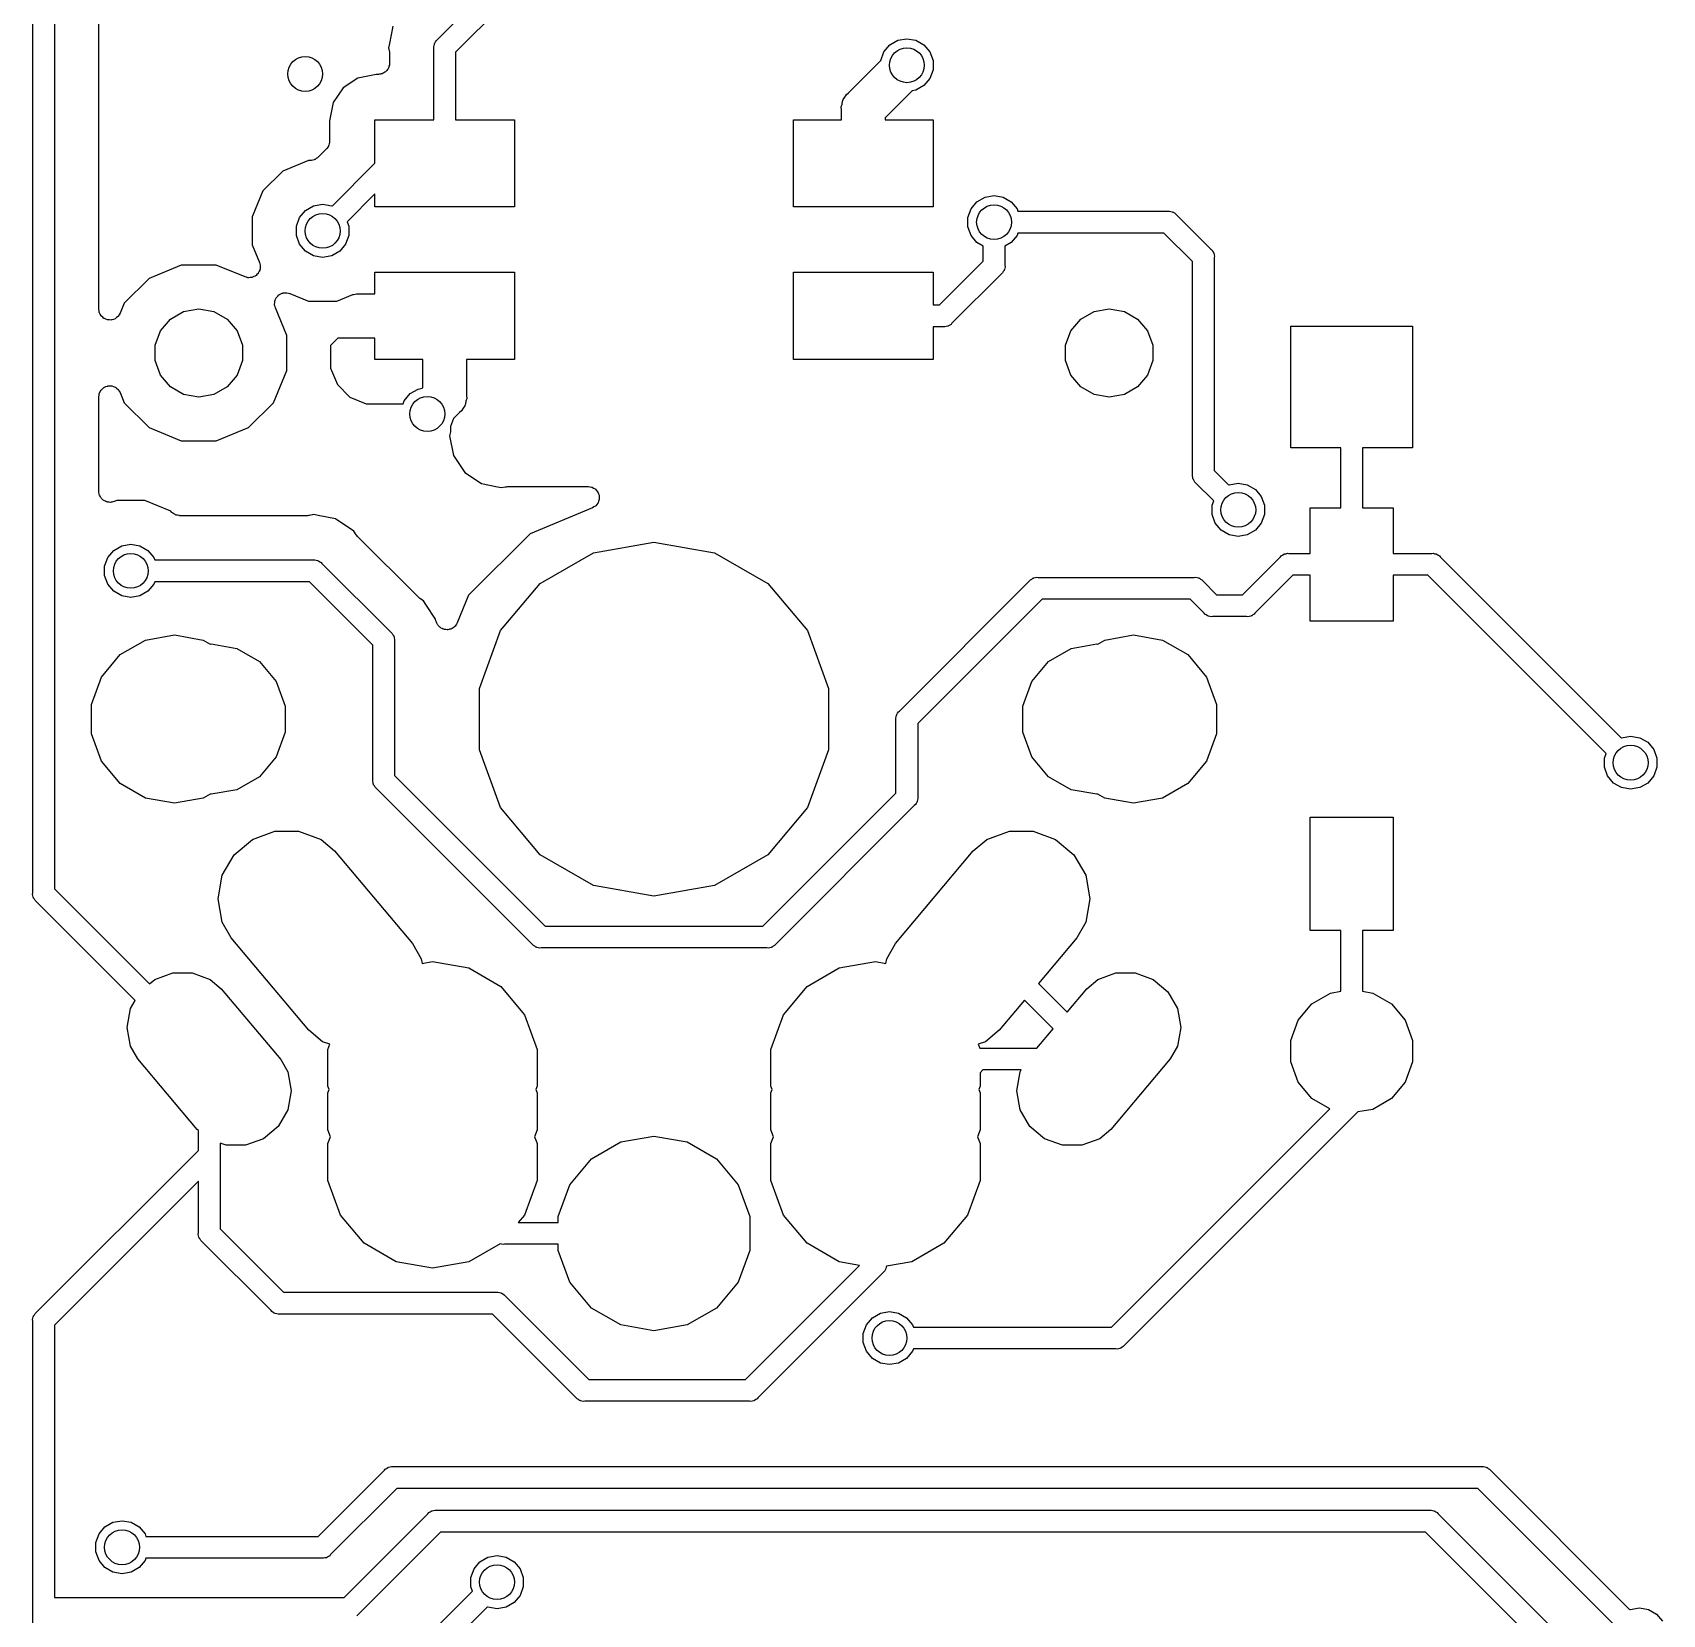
# Model space of a CAD drawing. Extents: x 61 to 194, y -153 to -61.
# Drawn here: x 119.87 to 138.56, y -99.27 to -81.13 of the extents above; entities that cross this region are included whole.
import ezdxf

# ---------------------------------------------------------------- set-up
doc = ezdxf.new("R2010")
doc.units = 0
doc.header["$MEASUREMENT"] = 0
doc.layers.add('BLACK', color=7, linetype='CONTINUOUS')

msp = doc.modelspace()

# ---------------------------------------------------------------- linework, layer by layer
at = {"layer": 'BLACK', "linetype": 'CONTINUOUS'}
for p, q in [((119.875, -90.9945), (119.875, -77.0054)), ((120.125, -77.0518), (120.125, -90.9482)), ((120.633, -84.2966), (120.633, -77.3148)), ((124.515, -81.2077), (125.108, -80.6155)), ((125.252, -80.825), (124.725, -81.3518)), ((124.004, -81.053), (123.965, -81.2499)), ((123.965, -81.2499), (123.955, -81.3)), ((123.955, -81.3), (123.965, -81.3501)), ((123.965, -81.2499), (123.965, -81.2499)), ((124.474, -81.2889), (124.478, -81.2729)), ((124.475, -81.3054), (124.474, -81.2889)), ((124.478, -81.2729), (124.481, -81.2566)), ((124.481, -81.2566), (124.484, -81.2518)), ((124.484, -81.2518), (124.485, -81.2464)), ((124.485, -81.2464), (124.494, -81.2328)), ((124.494, -81.2328), (124.503, -81.2184)), ((124.503, -81.2184), (124.515, -81.2077)), ((129.636, -81.3477), (129.704, -81.2666)), ((129.704, -81.2666), (129.796, -81.2137)), ((129.796, -81.2137), (129.9, -81.1954)), ((129.9, -81.1954), (130.004, -81.2137)), ((130.004, -81.2137), (130.096, -81.2666)), ((130.096, -81.2666), (130.164, -81.3477)), ((123.965, -81.3501), (123.965, -81.3626)), ((123.965, -81.3626), (123.967, -81.3748)), ((123.967, -81.4776), (123.965, -81.4885)), ((123.967, -81.3748), (123.967, -81.4776)), ((124.475, -82.125), (124.475, -81.3054)), ((124.725, -81.3518), (124.725, -82.125)), ((129.231, -81.8155), (129.6, -81.4461)), ((129.6, -81.4461), (129.636, -81.3477)), ((130.164, -81.3477), (130.2, -81.4471)), ((130.2, -81.4471), (130.2, -81.5529)), ((123.602, -81.6465), (123.434, -81.7588)), ((123.813, -81.6046), (123.602, -81.6465)), ((123.84, -81.6046), (123.813, -81.6046)), ((123.851, -81.6026), (123.84, -81.6046)), ((123.862, -81.6026), (123.851, -81.6026)), ((123.872, -81.5988), (123.862, -81.6026)), ((123.883, -81.5969), (123.872, -81.5988)), ((123.893, -81.5913), (123.883, -81.5969)), ((123.903, -81.5875), (123.893, -81.5913)), ((123.912, -81.5804), (123.903, -81.5875)), ((123.922, -81.5748), (123.912, -81.5804)), ((123.929, -81.5663), (123.922, -81.5748)), ((123.937, -81.5592), (123.929, -81.5663)), ((123.943, -81.5496), (123.937, -81.5592)), ((123.95, -81.5411), (123.943, -81.5496)), ((123.954, -81.5306), (123.95, -81.5411)), ((123.959, -81.521), (123.954, -81.5306)), ((123.961, -81.5101), (123.959, -81.521)), ((123.965, -81.4996), (123.961, -81.5101)), ((123.965, -81.4885), (123.965, -81.4996)), ((130.164, -81.6523), (130.096, -81.7334)), ((130.2, -81.5529), (130.164, -81.6523)), ((123.434, -81.7588), (123.321, -81.9268)), ((129.189, -81.8655), (129.206, -81.8368)), ((129.206, -81.8368), (129.231, -81.8155)), ((129.959, -81.7942), (129.65, -82.1036)), ((130.004, -81.7863), (129.959, -81.7942)), ((130.096, -81.7334), (130.004, -81.7863)), ((123.321, -81.9268), (123.28, -82.1375)), ((129.147, -81.9779), (129.156, -81.9458)), ((129.15, -82.0109), (129.147, -81.9779)), ((129.15, -82.125), (129.15, -82.0109)), ((129.156, -81.9458), (129.161, -81.9132)), ((129.161, -81.9132), (129.167, -81.9035)), ((129.167, -81.9035), (129.17, -81.8927)), ((129.17, -81.8927), (129.189, -81.8655)), ((123.28, -82.1375), (123.28, -82.3726)), ((123.8, -82.6232), (123.8, -82.125)), ((123.8, -82.125), (124.475, -82.125)), ((124.725, -82.125), (125.4, -82.125)), ((125.4, -82.125), (125.4, -83.125)), ((128.6, -83.125), (128.6, -82.125)), ((128.6, -82.125), (129.15, -82.125)), ((129.65, -82.1036), (129.65, -82.125)), ((129.65, -82.125), (130.2, -82.125)), ((130.2, -82.125), (130.2, -83.125)), ((123.269, -82.4209), (123.268, -82.4263)), ((123.272, -82.4161), (123.269, -82.4209)), ((123.275, -82.3997), (123.272, -82.4161)), ((123.279, -82.3837), (123.275, -82.3997)), ((123.28, -82.3726), (123.279, -82.3781)), ((123.279, -82.3781), (123.279, -82.3837)), ((123.039, -82.592), (122.742, -82.715)), ((123.06, -82.592), (123.039, -82.592)), ((123.066, -82.591), (123.06, -82.592)), ((123.071, -82.5915), (123.066, -82.591)), ((123.087, -82.5872), (123.071, -82.5915)), ((123.104, -82.5843), (123.087, -82.5872)), ((123.108, -82.5815), (123.104, -82.5843)), ((123.114, -82.5801), (123.108, -82.5815)), ((123.127, -82.5706), (123.114, -82.5801)), ((123.142, -82.5623), (123.127, -82.5706)), ((123.145, -82.558), (123.142, -82.5623)), ((123.15, -82.5548), (123.145, -82.558)), ((123.242, -82.4624), (123.15, -82.5548)), ((123.246, -82.4579), (123.242, -82.4624)), ((123.25, -82.4543), (123.246, -82.4579)), ((123.258, -82.4399), (123.25, -82.4543)), ((123.268, -82.4263), (123.258, -82.4399)), ((122.742, -82.715), (122.515, -82.9423)), ((123.308, -83.1157), (123.8, -82.6232)), ((122.515, -82.9423), (122.392, -83.2393)), ((123.8, -82.9768), (123.481, -83.2955)), ((123.8, -83.125), (123.8, -82.9768)), ((122.936, -83.2477), (123.004, -83.1666)), ((123.004, -83.1666), (123.096, -83.1137)), ((123.096, -83.1137), (123.2, -83.0954)), ((123.2, -83.0954), (123.304, -83.1137)), ((123.304, -83.1137), (123.308, -83.1157)), ((125.4, -83.125), (123.8, -83.125)), ((130.2, -83.125), (128.6, -83.125)), ((130.6, -83.2471), (130.636, -83.1477)), ((130.636, -83.1477), (130.704, -83.0666)), ((130.704, -83.0666), (130.796, -83.0137)), ((130.796, -83.0137), (130.9, -82.9954)), ((130.9, -82.9954), (131.004, -83.0137)), ((131.004, -83.0137), (131.096, -83.0666)), ((131.096, -83.0666), (131.164, -83.1477)), ((131.164, -83.1477), (131.174, -83.175)), ((122.392, -83.2393), (122.392, -83.5607)), ((122.9, -83.3471), (122.936, -83.2477)), ((122.9, -83.4529), (122.9, -83.3471)), ((123.481, -83.2955), (123.5, -83.3471)), ((123.5, -83.3471), (123.5, -83.4529)), ((130.6, -83.3529), (130.6, -83.2471)), ((130.636, -83.4523), (130.6, -83.3529)), ((131.174, -83.175), (132.895, -83.175)), ((132.895, -83.175), (132.911, -83.1736)), ((132.911, -83.1736), (132.927, -83.1778)), ((132.927, -83.1778), (132.943, -83.1807)), ((132.943, -83.1807), (132.948, -83.1835)), ((132.948, -83.1835), (132.954, -83.185)), ((132.954, -83.185), (132.967, -83.1945)), ((132.967, -83.1945), (132.982, -83.2028)), ((132.982, -83.2028), (132.992, -83.2155)), ((132.992, -83.2155), (133.385, -83.6078)), ((122.936, -83.5523), (122.9, -83.4529)), ((123.5, -83.4529), (123.464, -83.5523)), ((130.704, -83.5334), (130.636, -83.4523)), ((130.775, -83.5742), (130.704, -83.5334)), ((131.096, -83.5334), (131.025, -83.5742)), ((131.164, -83.4523), (131.096, -83.5334)), ((131.174, -83.425), (131.164, -83.4523)), ((132.848, -83.425), (131.174, -83.425)), ((133.175, -83.7518), (132.848, -83.425)), ((122.392, -83.5607), (122.476, -83.7624)), ((123.004, -83.6334), (122.936, -83.5523)), ((123.096, -83.6863), (123.004, -83.6334)), ((123.2, -83.7046), (123.096, -83.6863)), ((123.304, -83.6863), (123.2, -83.7046)), ((123.396, -83.6334), (123.304, -83.6863)), ((123.464, -83.5523), (123.396, -83.6334)), ((130.775, -83.7482), (130.775, -83.5742)), ((131.025, -83.5742), (131.025, -83.7946)), ((133.385, -83.6078), (133.397, -83.6184)), ((133.397, -83.6184), (133.406, -83.6328)), ((133.406, -83.6328), (133.415, -83.6464)), ((133.415, -83.6464), (133.416, -83.6518)), ((133.416, -83.6518), (133.419, -83.6566)), ((133.419, -83.6566), (133.422, -83.6729)), ((133.422, -83.6729), (133.426, -83.6889)), ((133.426, -83.6889), (133.425, -83.7054)), ((133.425, -83.7054), (133.425, -86.1482)), ((121.579, -83.792), (121.209, -83.9455)), ((121.981, -83.792), (121.579, -83.792)), ((122.31, -83.9283), (121.981, -83.792)), ((122.426, -83.9181), (122.411, -83.9244)), ((122.431, -83.9143), (122.426, -83.9181)), ((122.436, -83.9117), (122.431, -83.9143)), ((122.447, -83.8995), (122.436, -83.9117)), ((122.459, -83.8883), (122.447, -83.8995)), ((122.462, -83.8833), (122.459, -83.8883)), ((122.465, -83.8792), (122.462, -83.8833)), ((122.472, -83.8639), (122.465, -83.8792)), ((122.479, -83.8492), (122.472, -83.8639)), ((122.476, -83.7624), (122.479, -83.7786)), ((122.479, -83.7786), (122.484, -83.7944)), ((122.48, -83.8436), (122.479, -83.8492)), ((122.482, -83.8385), (122.48, -83.8436)), ((122.483, -83.8219), (122.482, -83.8385)), ((122.485, -83.8054), (122.483, -83.8219)), ((122.484, -83.7944), (122.484, -83.8)), ((122.484, -83.8), (122.485, -83.8054)), ((123.8, -84.121), (123.8, -83.875)), ((123.8, -83.875), (125.4, -83.875)), ((125.4, -83.875), (125.4, -84.875)), ((128.6, -84.875), (128.6, -83.875)), ((128.6, -83.875), (130.2, -83.875)), ((130.2, -83.875), (130.2, -84.25)), ((130.273, -84.25), (130.775, -83.7482)), ((130.985, -83.8922), (130.417, -84.4595)), ((130.997, -83.8816), (130.985, -83.8922)), ((131.006, -83.8672), (130.997, -83.8816)), ((131.015, -83.8536), (131.006, -83.8672)), ((131.016, -83.8482), (131.015, -83.8536)), ((131.019, -83.8434), (131.016, -83.8482)), ((131.022, -83.8271), (131.019, -83.8434)), ((131.026, -83.8111), (131.022, -83.8271)), ((131.025, -83.7946), (131.026, -83.8111)), ((133.175, -86.1946), (133.175, -83.7518)), ((121.209, -83.9455), (120.925, -84.229)), ((122.326, -83.9319), (122.31, -83.9283)), ((122.342, -83.9369), (122.326, -83.9319)), ((122.347, -83.9367), (122.342, -83.9369)), ((122.353, -83.9379), (122.347, -83.9367)), ((122.369, -83.9357), (122.353, -83.9379)), ((122.386, -83.935), (122.369, -83.9357)), ((122.391, -83.9328), (122.386, -83.935)), ((122.396, -83.9321), (122.391, -83.9328)), ((122.411, -83.9244), (122.396, -83.9321)), ((120.925, -84.229), (120.877, -84.3452)), ((122.648, -84.2415), (122.65, -84.225)), ((122.649, -84.2469), (122.648, -84.2415)), ((122.649, -84.2525), (122.649, -84.2469)), ((122.654, -84.2683), (122.649, -84.2525)), ((122.65, -84.225), (122.651, -84.2085)), ((122.651, -84.2085), (122.653, -84.2033)), ((122.653, -84.2033), (122.654, -84.1978)), ((122.654, -84.1978), (122.661, -84.183)), ((122.658, -84.2845), (122.654, -84.2683)), ((122.788, -84.5995), (122.658, -84.2845)), ((122.661, -84.183), (122.668, -84.1677)), ((122.668, -84.1677), (122.672, -84.1636)), ((122.672, -84.1636), (122.674, -84.1586)), ((122.674, -84.1586), (122.686, -84.1474)), ((122.686, -84.1474), (122.698, -84.1352)), ((122.698, -84.1352), (122.703, -84.1326)), ((122.703, -84.1326), (122.707, -84.1288)), ((122.707, -84.1288), (122.722, -84.1225)), ((122.722, -84.1225), (122.737, -84.1148)), ((122.737, -84.1148), (122.742, -84.1141)), ((122.742, -84.1141), (122.747, -84.112)), ((122.747, -84.112), (122.764, -84.1112)), ((122.764, -84.1112), (122.78, -84.1091)), ((122.78, -84.1091), (122.786, -84.1103)), ((122.786, -84.1103), (122.791, -84.11)), ((122.791, -84.11), (122.807, -84.115)), ((122.807, -84.115), (122.823, -84.1186)), ((122.823, -84.1186), (123.039, -84.208)), ((123.039, -84.208), (123.361, -84.208)), ((123.361, -84.208), (123.547, -84.1307)), ((123.547, -84.1307), (123.55, -84.1301)), ((123.55, -84.1301), (123.553, -84.1287)), ((123.553, -84.1287), (123.572, -84.1253)), ((123.572, -84.1253), (123.59, -84.1211)), ((123.59, -84.1211), (123.593, -84.1215)), ((123.593, -84.1215), (123.596, -84.121)), ((123.596, -84.121), (123.8, -84.121)), ((130.2, -84.25), (130.273, -84.25)), ((120.636, -84.3156), (120.633, -84.2966)), ((120.639, -84.3348), (120.636, -84.3156)), ((120.64, -84.3373), (120.639, -84.3348)), ((120.641, -84.34), (120.64, -84.3373)), ((120.65, -84.3568), (120.641, -84.34)), ((120.659, -84.3739), (120.65, -84.3568)), ((120.661, -84.3758), (120.659, -84.3739)), ((120.663, -84.3782), (120.661, -84.3758)), ((120.678, -84.3907), (120.663, -84.3782)), ((120.692, -84.4037), (120.678, -84.3907)), ((120.694, -84.4048), (120.692, -84.4037)), ((120.697, -84.4066), (120.694, -84.4048)), ((120.715, -84.4132), (120.697, -84.4066)), ((120.733, -84.4206), (120.715, -84.4132)), ((120.735, -84.4207), (120.733, -84.4206)), ((120.738, -84.4217), (120.735, -84.4207)), ((120.757, -84.4217), (120.738, -84.4217)), ((120.777, -84.4225), (120.757, -84.4217)), ((120.779, -84.4217), (120.777, -84.4225)), ((120.782, -84.4217), (120.779, -84.4217)), ((120.8, -84.4151), (120.782, -84.4217)), ((120.819, -84.4092), (120.8, -84.4151)), ((120.821, -84.4075), (120.819, -84.4092)), ((120.823, -84.4066), (120.821, -84.4075)), ((120.838, -84.3942), (120.823, -84.4066)), ((120.854, -84.3824), (120.838, -84.3942)), ((120.855, -84.38), (120.854, -84.3824)), ((120.857, -84.3782), (120.855, -84.38)), ((120.867, -84.3615), (120.857, -84.3782)), ((120.877, -84.3452), (120.867, -84.3615)), ((121.34, -84.5461), (121.454, -84.4111)), ((121.454, -84.4111), (121.606, -84.3229)), ((121.606, -84.3229), (121.78, -84.2923)), ((121.78, -84.2923), (121.954, -84.3229)), ((121.954, -84.3229), (122.106, -84.4111)), ((122.106, -84.4111), (122.22, -84.5461)), ((130.407, -84.4722), (130.392, -84.4805)), ((130.417, -84.4595), (130.407, -84.4722)), ((131.78, -84.5461), (131.894, -84.4111)), ((131.894, -84.4111), (132.046, -84.3229)), ((132.046, -84.3229), (132.22, -84.2923)), ((132.22, -84.2923), (132.394, -84.3229)), ((132.394, -84.3229), (132.546, -84.4111)), ((132.546, -84.4111), (132.66, -84.5461)), ((121.28, -84.7118), (121.34, -84.5461)), ((122.22, -84.5461), (122.28, -84.7118)), ((122.788, -85.0005), (122.788, -84.5995)), ((123.376, -84.629), (123.292, -84.7134)), ((123.8, -84.629), (123.376, -84.629)), ((123.8, -84.875), (123.8, -84.629)), ((130.32, -84.5), (130.2, -84.5)), ((130.2, -84.5), (130.2, -84.875)), ((130.336, -84.5014), (130.32, -84.5)), ((130.352, -84.4972), (130.336, -84.5014)), ((130.368, -84.4943), (130.352, -84.4972)), ((130.373, -84.4915), (130.368, -84.4943)), ((130.379, -84.49), (130.373, -84.4915)), ((130.392, -84.4805), (130.379, -84.49)), ((131.72, -84.7118), (131.78, -84.5461)), ((132.66, -84.5461), (132.72, -84.7118)), ((134.302, -85.8885), (134.302, -84.4915)), ((134.302, -84.4915), (135.698, -84.4915)), ((135.698, -84.4915), (135.698, -85.8885)), ((121.28, -84.8882), (121.28, -84.7118)), ((122.28, -84.7118), (122.28, -84.8882)), ((123.292, -84.7134), (123.292, -84.976)), ((131.72, -84.8882), (131.72, -84.7118)), ((132.72, -84.7118), (132.72, -84.8882)), ((121.34, -85.0539), (121.28, -84.8882)), ((122.28, -84.8882), (122.22, -85.0539)), ((122.635, -85.371), (122.788, -85.0005)), ((123.292, -84.976), (123.369, -85.1628)), ((124.35, -84.875), (123.8, -84.875)), ((124.35, -85.1964), (124.35, -84.875)), ((125.4, -84.875), (124.85, -84.875)), ((124.85, -84.875), (124.85, -85.2891)), ((130.2, -84.875), (128.6, -84.875)), ((131.78, -85.0539), (131.72, -84.8882)), ((132.72, -84.8882), (132.66, -85.0539)), ((120.65, -85.2432), (120.659, -85.2261)), ((120.659, -85.2261), (120.661, -85.2242)), ((120.661, -85.2242), (120.663, -85.2218)), ((120.663, -85.2218), (120.678, -85.2093)), ((120.678, -85.2093), (120.692, -85.1963)), ((120.692, -85.1963), (120.694, -85.1952)), ((120.694, -85.1952), (120.697, -85.1934)), ((120.697, -85.1934), (120.715, -85.1868)), ((120.715, -85.1868), (120.733, -85.1794)), ((120.733, -85.1794), (120.735, -85.1793)), ((120.735, -85.1793), (120.738, -85.1783)), ((120.738, -85.1783), (120.757, -85.1783)), ((120.757, -85.1783), (120.777, -85.1775)), ((120.777, -85.1775), (120.779, -85.1783)), ((120.779, -85.1783), (120.782, -85.1783)), ((120.782, -85.1783), (120.8, -85.1849)), ((120.8, -85.1849), (120.819, -85.1908)), ((120.819, -85.1908), (120.821, -85.1925)), ((120.821, -85.1925), (120.823, -85.1934)), ((120.823, -85.1934), (120.838, -85.2058)), ((120.838, -85.2058), (120.854, -85.2176)), ((120.854, -85.2176), (120.855, -85.22)), ((120.855, -85.22), (120.857, -85.2218)), ((120.857, -85.2218), (120.867, -85.2385)), ((121.454, -85.1889), (121.34, -85.0539)), ((121.606, -85.2771), (121.454, -85.1889)), ((122.106, -85.1889), (121.954, -85.2771)), ((122.22, -85.0539), (122.106, -85.1889)), ((123.369, -85.1628), (123.512, -85.3057)), ((124.204, -85.2666), (124.296, -85.2137)), ((124.296, -85.2137), (124.341, -85.2058)), ((124.341, -85.2058), (124.35, -85.1964)), ((131.894, -85.1889), (131.78, -85.0539)), ((132.046, -85.2771), (131.894, -85.1889)), ((132.546, -85.1889), (132.394, -85.2771)), ((132.66, -85.0539), (132.546, -85.1889)), ((120.633, -85.3034), (120.636, -85.2844)), ((120.633, -86.3874), (120.633, -85.3034)), ((120.636, -85.2844), (120.639, -85.2652)), ((120.639, -85.2652), (120.64, -85.2627)), ((120.64, -85.2627), (120.641, -85.26)), ((120.641, -85.26), (120.65, -85.2432)), ((120.867, -85.2385), (120.877, -85.2548)), ((120.877, -85.2548), (120.925, -85.371)), ((120.925, -85.371), (121.209, -85.6545)), ((121.78, -85.3077), (121.606, -85.2771)), ((121.954, -85.2771), (121.78, -85.3077)), ((122.351, -85.6545), (122.635, -85.371)), ((123.512, -85.3057), (123.699, -85.383)), ((123.699, -85.383), (124.123, -85.383)), ((124.123, -85.383), (124.136, -85.3477)), ((124.136, -85.3477), (124.204, -85.2666)), ((124.83, -85.4073), (124.811, -85.4345)), ((124.833, -85.3965), (124.83, -85.4073)), ((124.839, -85.3868), (124.833, -85.3965)), ((124.844, -85.3542), (124.839, -85.3868)), ((124.853, -85.3221), (124.844, -85.3542)), ((124.85, -85.2891), (124.853, -85.3221)), ((132.22, -85.3077), (132.046, -85.2771)), ((132.394, -85.2771), (132.22, -85.3077)), ((124.7, -85.5539), (124.667, -85.6436)), ((124.769, -85.4845), (124.7, -85.5539)), ((124.794, -85.4632), (124.769, -85.4845)), ((124.811, -85.4345), (124.794, -85.4632)), ((121.209, -85.6545), (121.579, -85.808)), ((121.981, -85.808), (122.351, -85.6545)), ((124.665, -85.7048), (124.656, -85.75)), ((124.656, -85.75), (124.701, -85.9775)), ((124.667, -85.6801), (124.665, -85.6924)), ((124.665, -85.6924), (124.665, -85.7048)), ((124.667, -85.6436), (124.667, -85.6801)), ((121.579, -85.808), (121.981, -85.808)), ((134.875, -85.8885), (134.302, -85.8885)), ((134.875, -86.575), (134.875, -85.8885)), ((135.698, -85.8885), (135.125, -85.8885)), ((135.125, -85.8885), (135.125, -86.575)), ((124.701, -85.9775), (124.83, -86.1703)), ((133.425, -86.1482), (133.592, -86.3157)), ((124.83, -86.1703), (125.023, -86.2992)), ((125.023, -86.2992), (125.205, -86.3354)), ((125.205, -86.3354), (125.205, -86.3354)), ((125.205, -86.3354), (125.25, -86.3444)), ((125.25, -86.3444), (125.295, -86.3354)), ((125.295, -86.3354), (125.308, -86.3352)), ((125.308, -86.3352), (125.32, -86.333)), ((125.32, -86.333), (126.247, -86.333)), ((126.247, -86.333), (126.266, -86.3364)), ((126.266, -86.3364), (126.285, -86.3389)), ((126.285, -86.3389), (126.287, -86.3402)), ((126.287, -86.3402), (126.29, -86.3407)), ((126.29, -86.3407), (126.307, -86.3503)), ((133.174, -86.2111), (133.175, -86.1946)), ((133.178, -86.2271), (133.174, -86.2111)), ((133.181, -86.2434), (133.178, -86.2271)), ((133.184, -86.2482), (133.181, -86.2434)), ((133.185, -86.2536), (133.184, -86.2482)), ((133.194, -86.2672), (133.185, -86.2536)), ((133.203, -86.2816), (133.194, -86.2672)), ((133.215, -86.2923), (133.203, -86.2816)), ((133.419, -86.4955), (133.215, -86.2923)), ((133.592, -86.3157), (133.596, -86.3137)), ((133.596, -86.3137), (133.7, -86.2954)), ((133.7, -86.2954), (133.804, -86.3137)), ((133.804, -86.3137), (133.896, -86.3666)), ((120.635, -86.401), (120.633, -86.3874)), ((120.636, -86.4149), (120.635, -86.401)), ((120.639, -86.4226), (120.636, -86.4149)), ((120.641, -86.4308), (120.639, -86.4226)), ((120.648, -86.4428), (120.641, -86.4308)), ((120.653, -86.4556), (120.648, -86.4428)), ((120.659, -86.4618), (120.653, -86.4556)), ((120.663, -86.469), (120.659, -86.4618)), ((120.673, -86.4779), (120.663, -86.469)), ((120.683, -86.4881), (120.673, -86.4779)), ((120.69, -86.492), (120.683, -86.4881)), ((120.697, -86.4974), (120.69, -86.492)), ((120.71, -86.5021), (120.697, -86.4974)), ((120.722, -86.5085), (120.71, -86.5021)), ((120.73, -86.5096), (120.722, -86.5085)), ((120.738, -86.5124), (120.73, -86.5096)), ((120.752, -86.5124), (120.738, -86.5124)), ((120.766, -86.5143), (120.752, -86.5124)), ((120.774, -86.5124), (120.766, -86.5143)), ((120.782, -86.5124), (120.774, -86.5124)), ((120.795, -86.5077), (120.782, -86.5124)), ((120.809, -86.5047), (120.795, -86.5077)), ((120.839, -86.492), (120.809, -86.5047)), ((121.161, -86.492), (120.839, -86.492)), ((121.458, -86.615), (121.161, -86.492)), ((126.307, -86.3503), (126.324, -86.3592)), ((126.324, -86.3592), (126.326, -86.3613)), ((126.326, -86.3613), (126.328, -86.3627)), ((126.328, -86.3627), (126.341, -86.3775)), ((126.341, -86.3775), (126.354, -86.3918)), ((126.357, -86.5235), (126.344, -86.5383)), ((126.354, -86.3918), (126.355, -86.3944)), ((126.355, -86.3944), (126.357, -86.3965)), ((126.357, -86.3965), (126.363, -86.4147)), ((126.359, -86.5186), (126.357, -86.5209)), ((126.357, -86.5209), (126.357, -86.5235)), ((126.365, -86.5002), (126.359, -86.5186)), ((126.363, -86.4147), (126.371, -86.4325)), ((126.372, -86.4821), (126.365, -86.5002)), ((126.371, -86.4325), (126.371, -86.4353)), ((126.371, -86.4353), (126.372, -86.4379)), ((126.372, -86.4379), (126.372, -86.4573)), ((126.372, -86.4573), (126.372, -86.4766)), ((126.372, -86.4766), (126.372, -86.4792)), ((126.372, -86.4792), (126.372, -86.4821)), ((133.4, -86.5471), (133.419, -86.4955)), ((133.896, -86.3666), (133.964, -86.4477)), ((133.964, -86.4477), (134, -86.5471)), ((121.472, -86.6298), (121.458, -86.615)), ((121.477, -86.633), (121.472, -86.6298)), ((121.481, -86.6373), (121.477, -86.633)), ((121.495, -86.6456), (121.481, -86.6373)), ((121.509, -86.6551), (121.495, -86.6456)), ((121.514, -86.6565), (121.509, -86.6551)), ((121.519, -86.6593), (121.514, -86.6565)), ((121.535, -86.6622), (121.519, -86.6593)), ((121.551, -86.6665), (121.535, -86.6622)), ((121.557, -86.666), (121.551, -86.6665)), ((121.562, -86.667), (121.557, -86.666)), ((123.025, -86.667), (121.562, -86.667)), ((123.037, -86.6648), (123.025, -86.667)), ((123.05, -86.6646), (123.037, -86.6648)), ((123.1, -86.6546), (123.05, -86.6646)), ((123.15, -86.6646), (123.1, -86.6546)), ((123.347, -86.7037), (123.15, -86.6646)), ((123.15, -86.6646), (123.15, -86.6646)), ((123.556, -86.8436), (123.347, -86.7037)), ((126.295, -86.5773), (125.579, -86.8738)), ((126.311, -86.567), (126.295, -86.5773)), ((126.328, -86.5573), (126.311, -86.567)), ((126.33, -86.5551), (126.328, -86.5573)), ((126.332, -86.5536), (126.33, -86.5551)), ((126.344, -86.5383), (126.332, -86.5536)), ((133.4, -86.6529), (133.4, -86.5471)), ((133.436, -86.7523), (133.4, -86.6529)), ((134, -86.6529), (133.964, -86.7523)), ((134, -86.5471), (134, -86.6529)), ((134.525, -87.1), (134.525, -86.575)), ((134.525, -86.575), (134.875, -86.575)), ((135.125, -86.575), (135.475, -86.575)), ((135.475, -86.575), (135.475, -87.1)), ((123.585, -86.8861), (123.556, -86.8436)), ((123.593, -86.8951), (123.585, -86.8861)), ((123.601, -86.9053), (123.593, -86.8951)), ((124.295, -87.5995), (123.601, -86.9053)), ((125.579, -86.8738), (124.874, -87.5793)), ((133.504, -86.8334), (133.436, -86.7523)), ((133.596, -86.8863), (133.504, -86.8334)), ((133.7, -86.9046), (133.596, -86.8863)), ((133.804, -86.8863), (133.7, -86.9046)), ((133.896, -86.8334), (133.804, -86.8863)), ((133.964, -86.7523), (133.896, -86.8334)), ((120.736, -87.1477), (120.804, -87.0666)), ((120.804, -87.0666), (120.896, -87.0137)), ((120.896, -87.0137), (121, -86.9954)), ((121, -86.9954), (121.104, -87.0137)), ((121.104, -87.0137), (121.196, -87.0666)), ((121.196, -87.0666), (121.264, -87.1477)), ((125.695, -87.4443), (126.305, -87.0916)), ((126.305, -87.0916), (127, -86.9691)), ((127, -86.9691), (127.695, -87.0916)), ((127.695, -87.0916), (128.305, -87.4443)), ((120.7, -87.2471), (120.736, -87.1477)), ((120.7, -87.3529), (120.7, -87.2471)), ((121.264, -87.1477), (121.274, -87.175)), ((121.274, -87.175), (123.095, -87.175)), ((123.095, -87.175), (123.111, -87.1736)), ((123.111, -87.1736), (123.127, -87.1778)), ((123.127, -87.1778), (123.143, -87.1807)), ((123.143, -87.1807), (123.148, -87.1835)), ((123.148, -87.1835), (123.154, -87.185)), ((123.154, -87.185), (123.167, -87.1945)), ((123.167, -87.1945), (123.182, -87.2028)), ((123.182, -87.2028), (123.192, -87.2155)), ((123.192, -87.2155), (123.985, -88.0078)), ((133.748, -87.575), (134.183, -87.1405)), ((134.183, -87.1405), (134.193, -87.1278)), ((134.193, -87.1278), (134.208, -87.1195)), ((134.208, -87.1195), (134.221, -87.11)), ((134.221, -87.11), (134.227, -87.1085)), ((134.227, -87.1085), (134.232, -87.1057)), ((134.232, -87.1057), (134.248, -87.1028)), ((134.248, -87.1028), (134.264, -87.0986)), ((134.264, -87.0986), (134.28, -87.1)), ((134.28, -87.1), (134.525, -87.1)), ((135.475, -87.1), (135.92, -87.1)), ((135.92, -87.1), (135.936, -87.0986)), ((135.936, -87.0986), (135.952, -87.1028)), ((135.952, -87.1028), (135.968, -87.1057)), ((135.968, -87.1057), (135.973, -87.1085)), ((135.973, -87.1085), (135.979, -87.11)), ((135.979, -87.11), (135.992, -87.1195)), ((135.992, -87.1195), (136.007, -87.1278)), ((136.007, -87.1278), (136.017, -87.1405)), ((136.017, -87.1405), (138.092, -89.2157)), ((120.736, -87.4523), (120.7, -87.3529)), ((120.804, -87.5334), (120.736, -87.4523)), ((121.264, -87.4523), (121.196, -87.5334)), ((121.274, -87.425), (121.264, -87.4523)), ((123.048, -87.425), (121.274, -87.425)), ((123.775, -88.1518), (123.048, -87.425)), ((125.241, -87.9846), (125.695, -87.4443)), ((128.305, -87.4443), (128.759, -87.9846)), ((129.815, -88.9077), (131.308, -87.4155)), ((131.308, -87.4155), (131.318, -87.4028)), ((131.318, -87.4028), (131.333, -87.3945)), ((131.333, -87.3945), (131.346, -87.385)), ((131.346, -87.385), (131.352, -87.3835)), ((131.352, -87.3835), (131.357, -87.3807)), ((131.357, -87.3807), (131.373, -87.3778)), ((131.373, -87.3778), (131.389, -87.3736)), ((131.389, -87.3736), (131.405, -87.375)), ((131.405, -87.375), (133.195, -87.375)), ((133.195, -87.375), (133.211, -87.3736)), ((133.211, -87.3736), (133.227, -87.3778)), ((133.227, -87.3778), (133.243, -87.3807)), ((133.243, -87.3807), (133.248, -87.3835)), ((133.248, -87.3835), (133.254, -87.385)), ((133.254, -87.385), (133.267, -87.3945)), ((133.267, -87.3945), (133.282, -87.4028)), ((133.282, -87.4028), (133.292, -87.4155)), ((133.292, -87.4155), (133.452, -87.575)), ((134.327, -87.35), (133.892, -87.7845)), ((134.525, -87.35), (134.327, -87.35)), ((134.525, -87.875), (134.525, -87.35)), ((135.873, -87.35), (135.475, -87.35)), ((135.475, -87.35), (135.475, -87.875)), ((137.919, -89.3955), (135.873, -87.35)), ((120.896, -87.5863), (120.804, -87.5334)), ((121, -87.6046), (120.896, -87.5863)), ((121.104, -87.5863), (121, -87.6046)), ((121.196, -87.5334), (121.104, -87.5863)), ((124.305, -87.6066), (124.295, -87.5995)), ((124.314, -87.6153), (124.305, -87.6066)), ((124.356, -87.6436), (124.314, -87.6153)), ((124.385, -87.6861), (124.356, -87.6436)), ((124.874, -87.5793), (124.742, -87.8971)), ((131.452, -87.625), (130.025, -89.0518)), ((133.148, -87.625), (131.452, -87.625)), ((133.308, -87.7845), (133.148, -87.625)), ((133.452, -87.575), (133.748, -87.575)), ((124.496, -87.853), (124.385, -87.6861)), ((124.385, -87.6861), (124.385, -87.6861)), ((133.318, -87.7972), (133.308, -87.7845)), ((133.333, -87.8055), (133.318, -87.7972)), ((133.346, -87.815), (133.333, -87.8055)), ((133.352, -87.8165), (133.346, -87.815)), ((133.357, -87.8193), (133.352, -87.8165)), ((133.373, -87.8222), (133.357, -87.8193)), ((133.389, -87.8264), (133.373, -87.8222)), ((133.405, -87.825), (133.389, -87.8264)), ((133.795, -87.825), (133.405, -87.825)), ((133.811, -87.8264), (133.795, -87.825)), ((133.827, -87.8222), (133.811, -87.8264)), ((133.843, -87.8193), (133.827, -87.8222)), ((133.848, -87.8165), (133.843, -87.8193)), ((133.854, -87.815), (133.848, -87.8165)), ((133.867, -87.8055), (133.854, -87.815)), ((133.882, -87.7972), (133.867, -87.8055)), ((133.892, -87.7845), (133.882, -87.7972)), ((123.985, -88.0078), (123.997, -88.0184)), ((123.997, -88.0184), (124.006, -88.0328)), ((124.5, -87.8733), (124.496, -87.853)), ((124.503, -87.8798), (124.5, -87.8733)), ((124.504, -87.8867), (124.503, -87.8798)), ((124.511, -87.9002), (124.504, -87.8867)), ((124.516, -87.9144), (124.511, -87.9002)), ((124.521, -87.9196), (124.516, -87.9144)), ((124.524, -87.9258), (124.521, -87.9196)), ((124.535, -87.9361), (124.524, -87.9258)), ((124.545, -87.9475), (124.535, -87.9361)), ((124.551, -87.9509), (124.545, -87.9475)), ((124.557, -87.9556), (124.551, -87.9509)), ((124.571, -87.9614), (124.557, -87.9556)), ((124.584, -87.9688), (124.571, -87.9614)), ((124.591, -87.9698), (124.584, -87.9688)), ((124.597, -87.9725), (124.591, -87.9698)), ((124.613, -87.9732), (124.597, -87.9725)), ((124.628, -87.9755), (124.613, -87.9732)), ((124.634, -87.9741), (124.628, -87.9755)), ((124.641, -87.9744), (124.634, -87.9741)), ((124.656, -87.9698), (124.641, -87.9744)), ((124.671, -87.9669), (124.656, -87.9698)), ((124.677, -87.9633), (124.671, -87.9669)), ((124.684, -87.9612), (124.677, -87.9633)), ((124.696, -87.9519), (124.684, -87.9612)), ((124.709, -87.944), (124.696, -87.9519)), ((124.713, -87.9385), (124.709, -87.944)), ((124.718, -87.9343), (124.713, -87.9385)), ((124.727, -87.9215), (124.718, -87.9343)), ((124.736, -87.9096), (124.727, -87.9215)), ((124.738, -87.903), (124.736, -87.9096)), ((124.742, -87.8971), (124.738, -87.903)), ((125, -88.6473), (125.241, -87.9846)), ((128.759, -87.9846), (129, -88.6473)), ((135.475, -87.875), (134.525, -87.875)), ((120.88, -88.261), (121.17, -88.0935)), ((121.17, -88.0935), (121.5, -88.0353)), ((121.5, -88.0353), (121.83, -88.0935)), ((121.83, -88.0935), (121.909, -88.1389)), ((121.909, -88.1389), (121.92, -88.1369)), ((121.92, -88.1369), (122.215, -88.1889)), ((122.215, -88.1889), (122.475, -88.3388)), ((123.775, -89.6946), (123.775, -88.1518)), ((124.006, -88.0328), (124.015, -88.0464)), ((124.015, -88.0464), (124.016, -88.0517)), ((124.016, -88.0517), (124.019, -88.0566)), ((124.019, -88.0566), (124.022, -88.0729)), ((124.022, -88.0729), (124.026, -88.0889)), ((124.026, -88.0889), (124.025, -88.1054)), ((124.025, -88.1054), (124.025, -89.6482)), ((131.525, -88.3388), (131.785, -88.1889)), ((131.785, -88.1889), (132.08, -88.1369)), ((132.08, -88.1369), (132.091, -88.1389)), ((132.091, -88.1389), (132.17, -88.0935)), ((132.17, -88.0935), (132.5, -88.0353)), ((132.5, -88.0353), (132.83, -88.0935)), ((132.83, -88.0935), (133.12, -88.261)), ((120.665, -88.5177), (120.88, -88.261)), ((122.475, -88.3388), (122.667, -88.5684)), ((131.333, -88.5684), (131.525, -88.3388)), ((133.12, -88.261), (133.335, -88.5177)), ((120.55, -88.8325), (120.665, -88.5177)), ((122.667, -88.5684), (122.77, -88.8501)), ((131.23, -88.8501), (131.333, -88.5684)), ((133.335, -88.5177), (133.45, -88.8325)), ((125, -89.3527), (125, -88.6473)), ((129, -88.6473), (129, -89.3527)), ((120.55, -89.1675), (120.55, -88.8325)), ((122.77, -88.8501), (122.77, -89.1499)), ((129.778, -88.9729), (129.781, -88.9566)), ((129.781, -88.9566), (129.784, -88.9518)), ((129.784, -88.9518), (129.785, -88.9464)), ((129.785, -88.9464), (129.794, -88.9328)), ((129.794, -88.9328), (129.803, -88.9184)), ((129.803, -88.9184), (129.815, -88.9077)), ((131.23, -89.1499), (131.23, -88.8501)), ((133.45, -88.8325), (133.45, -89.1675)), ((122.77, -89.1499), (122.667, -89.4316)), ((129.774, -88.9889), (129.778, -88.9729)), ((129.775, -89.0054), (129.774, -88.9889)), ((129.775, -89.8482), (129.775, -89.0054)), ((130.025, -89.0518), (130.025, -89.8945)), ((131.333, -89.4316), (131.23, -89.1499)), ((120.665, -89.4823), (120.55, -89.1675)), ((133.45, -89.1675), (133.335, -89.4823)), ((138.092, -89.2157), (138.096, -89.2137)), ((138.096, -89.2137), (138.2, -89.1954)), ((138.2, -89.1954), (138.304, -89.2137)), ((138.304, -89.2137), (138.396, -89.2666)), ((138.396, -89.2666), (138.464, -89.3477)), ((120.88, -89.739), (120.665, -89.4823)), ((122.667, -89.4316), (122.475, -89.6612)), ((125.241, -90.0154), (125, -89.3527)), ((129, -89.3527), (128.759, -90.0154)), ((131.525, -89.6612), (131.333, -89.4316)), ((133.335, -89.4823), (133.12, -89.739)), ((137.9, -89.4471), (137.919, -89.3955)), ((137.9, -89.5529), (137.9, -89.4471)), ((138.464, -89.3477), (138.5, -89.4471)), ((138.5, -89.4471), (138.5, -89.5529)), ((122.475, -89.6612), (122.215, -89.8111)), ((123.774, -89.7111), (123.775, -89.6946)), ((123.778, -89.7271), (123.774, -89.7111)), ((124.025, -89.6482), (125.752, -91.375)), ((131.785, -89.8111), (131.525, -89.6612)), ((137.936, -89.6523), (137.9, -89.5529)), ((138.004, -89.7334), (137.936, -89.6523)), ((138.464, -89.6523), (138.396, -89.7334)), ((138.5, -89.5529), (138.464, -89.6523)), ((121.17, -89.9065), (120.88, -89.739)), ((121.909, -89.8611), (121.83, -89.9065)), ((121.92, -89.8631), (121.909, -89.8611)), ((122.215, -89.8111), (121.92, -89.8631)), ((123.781, -89.7434), (123.778, -89.7271)), ((123.784, -89.7482), (123.781, -89.7434)), ((123.785, -89.7536), (123.784, -89.7482)), ((123.794, -89.7672), (123.785, -89.7536)), ((123.803, -89.7816), (123.794, -89.7672)), ((123.815, -89.7923), (123.803, -89.7816)), ((125.608, -91.5845), (123.815, -89.7923)), ((128.248, -91.375), (129.775, -89.8482)), ((130.025, -89.8945), (130.026, -89.9111)), ((132.08, -89.8631), (131.785, -89.8111)), ((132.091, -89.8611), (132.08, -89.8631)), ((132.17, -89.9065), (132.091, -89.8611)), ((133.12, -89.739), (132.83, -89.9065)), ((138.096, -89.7863), (138.004, -89.7334)), ((138.2, -89.8046), (138.096, -89.7863)), ((138.304, -89.7863), (138.2, -89.8046)), ((138.396, -89.7334), (138.304, -89.7863)), ((121.5, -89.9647), (121.17, -89.9065)), ((121.83, -89.9065), (121.5, -89.9647)), ((125.695, -90.5557), (125.241, -90.0154)), ((128.759, -90.0154), (128.305, -90.5557)), ((129.985, -89.9922), (128.392, -91.5845)), ((129.997, -89.9816), (129.985, -89.9922)), ((130.006, -89.9672), (129.997, -89.9816)), ((130.015, -89.9536), (130.006, -89.9672)), ((130.016, -89.9483), (130.015, -89.9536)), ((130.019, -89.9434), (130.016, -89.9483)), ((130.022, -89.9271), (130.019, -89.9434)), ((130.026, -89.9111), (130.022, -89.9271)), ((132.5, -89.9647), (132.17, -89.9065)), ((132.83, -89.9065), (132.5, -89.9647)), ((134.525, -91.425), (134.525, -90.125)), ((134.525, -90.125), (135.475, -90.125)), ((135.475, -90.125), (135.475, -91.425)), ((122.185, -90.5554), (122.395, -90.3797)), ((122.395, -90.3797), (122.652, -90.2862)), ((122.652, -90.2862), (122.925, -90.2862)), ((122.925, -90.2862), (123.182, -90.3797)), ((123.182, -90.3797), (123.338, -90.5111)), ((130.662, -90.5111), (130.818, -90.3797)), ((130.818, -90.3797), (131.075, -90.2862)), ((131.075, -90.2862), (131.348, -90.2862)), ((131.348, -90.2862), (131.605, -90.3797)), ((131.605, -90.3797), (131.815, -90.5554)), ((122.049, -90.7921), (122.185, -90.5554)), ((123.338, -90.5111), (124.229, -91.5726)), ((126.305, -90.9084), (125.695, -90.5557)), ((128.305, -90.5557), (127.695, -90.9084)), ((129.771, -91.5726), (130.662, -90.5111)), ((131.815, -90.5554), (131.951, -90.7921)), ((122.001, -91.0612), (122.049, -90.7921)), ((131.951, -90.7921), (131.999, -91.0612)), ((119.874, -91.0111), (119.875, -90.9945)), ((119.878, -91.0271), (119.874, -91.0111)), ((120.125, -90.9482), (121.215, -92.0386)), ((127, -91.0309), (126.305, -90.9084)), ((127.695, -90.9084), (127, -91.0309)), ((119.881, -91.0434), (119.878, -91.0271)), ((119.884, -91.0482), (119.881, -91.0434)), ((119.885, -91.0536), (119.884, -91.0482)), ((119.894, -91.0672), (119.885, -91.0536)), ((119.903, -91.0816), (119.894, -91.0672)), ((119.915, -91.0922), (119.903, -91.0816)), ((121.051, -92.2278), (119.915, -91.0922)), ((122.049, -91.3304), (122.001, -91.0612)), ((131.999, -91.0612), (131.951, -91.3304)), ((122.151, -91.5074), (122.049, -91.3304)), ((125.752, -91.375), (128.248, -91.375)), ((131.951, -91.3304), (131.849, -91.5074)), ((123.042, -92.5689), (122.151, -91.5074)), ((124.229, -91.5726), (124.331, -91.7496)), ((129.669, -91.7496), (129.771, -91.5726)), ((131.849, -91.5074), (131.409, -92.032)), ((134.875, -91.425), (134.525, -91.425)), ((134.875, -92.1228), (134.875, -91.425)), ((135.475, -91.425), (135.125, -91.425)), ((135.125, -91.425), (135.125, -92.1228)), ((124.331, -91.7496), (124.341, -91.8025)), ((125.618, -91.5972), (125.608, -91.5845)), ((125.633, -91.6055), (125.618, -91.5972)), ((125.646, -91.615), (125.633, -91.6055)), ((125.652, -91.6165), (125.646, -91.615)), ((125.657, -91.6193), (125.652, -91.6165)), ((125.673, -91.6222), (125.657, -91.6193)), ((125.689, -91.6264), (125.673, -91.6222)), ((125.705, -91.625), (125.689, -91.6264)), ((128.295, -91.625), (125.705, -91.625)), ((128.311, -91.6264), (128.295, -91.625)), ((128.327, -91.6222), (128.311, -91.6264)), ((128.343, -91.6193), (128.327, -91.6222)), ((128.348, -91.6165), (128.343, -91.6193)), ((128.354, -91.615), (128.348, -91.6165)), ((128.367, -91.6055), (128.354, -91.615)), ((128.382, -91.5972), (128.367, -91.6055)), ((128.392, -91.5845), (128.382, -91.5972)), ((129.659, -91.8025), (129.669, -91.7496)), ((121.277, -91.9865), (121.484, -91.9111)), ((121.484, -91.9111), (121.705, -91.9111)), ((121.705, -91.9111), (121.912, -91.9865)), ((124.341, -91.8025), (124.46, -91.7815)), ((124.46, -91.7815), (124.877, -91.855)), ((124.877, -91.855), (125.243, -92.0666)), ((128.757, -92.0666), (129.123, -91.855)), ((129.123, -91.855), (129.54, -91.7815)), ((129.54, -91.7815), (129.659, -91.8025)), ((132.088, -91.9865), (132.295, -91.9111)), ((132.295, -91.9111), (132.516, -91.9111)), ((132.516, -91.9111), (132.723, -91.9865)), ((121.215, -92.0386), (121.277, -91.9865)), ((121.912, -91.9865), (122.038, -92.0925)), ((122.038, -92.0925), (122.719, -92.904)), ((125.243, -92.0666), (125.515, -92.3907)), ((128.485, -92.3907), (128.757, -92.0666)), ((131.409, -92.032), (131.737, -92.3602)), ((131.737, -92.3602), (131.962, -92.0925)), ((131.962, -92.0925), (132.088, -91.9865)), ((132.723, -91.9865), (132.891, -92.1282)), ((132.891, -92.1282), (133.002, -92.3191)), ((134.757, -92.1435), (134.875, -92.1228)), ((135.125, -92.1228), (135.243, -92.1435)), ((120.96, -92.5361), (120.998, -92.3191)), ((120.998, -92.3191), (121.051, -92.2278)), ((131.248, -92.2243), (130.958, -92.5689)), ((131.576, -92.5525), (131.248, -92.2243)), ((133.002, -92.3191), (133.04, -92.5361)), ((134.386, -92.4554), (134.544, -92.2667)), ((134.544, -92.2667), (134.757, -92.1435)), ((135.243, -92.1435), (135.456, -92.2667)), ((135.456, -92.2667), (135.614, -92.4554)), ((125.515, -92.3907), (125.66, -92.7884)), ((128.34, -92.7884), (128.485, -92.3907)), ((134.302, -92.6868), (134.386, -92.4554)), ((135.614, -92.4554), (135.698, -92.6868)), ((120.998, -92.7532), (120.96, -92.5361)), ((123.198, -92.7003), (123.042, -92.5689)), ((123.281, -92.7304), (123.198, -92.7003)), ((130.802, -92.7003), (130.719, -92.7304)), ((130.958, -92.5689), (130.802, -92.7003)), ((131.389, -92.775), (131.576, -92.5525)), ((133.04, -92.5361), (133.002, -92.7532)), ((134.302, -92.9332), (134.302, -92.6868)), ((135.698, -92.6868), (135.698, -92.9332)), ((121.081, -92.896), (120.998, -92.7532)), ((123.26, -92.7884), (123.281, -92.7304)), ((123.26, -93.2116), (123.26, -92.7884)), ((125.66, -92.7884), (125.66, -93.2116)), ((128.34, -93.2116), (128.34, -92.7884)), ((130.719, -92.7304), (130.735, -92.775)), ((130.735, -92.775), (131.389, -92.775)), ((133.002, -92.7532), (132.919, -92.896)), ((121.762, -93.7075), (121.081, -92.896)), ((122.719, -92.904), (122.802, -93.0468)), ((122.802, -93.0468), (122.84, -93.2639)), ((130.772, -93.025), (130.74, -93.0568)), ((130.74, -93.0568), (130.74, -93.2116)), ((131.211, -93.025), (130.772, -93.025)), ((131.16, -93.2639), (131.198, -93.0468)), ((131.198, -93.0468), (131.211, -93.025)), ((132.919, -92.896), (132.238, -93.7075)), ((134.386, -93.1646), (134.302, -92.9332)), ((135.698, -92.9332), (135.614, -93.1646)), ((123.274, -93.25), (123.26, -93.2116)), ((123.26, -93.2884), (123.274, -93.25)), ((125.66, -93.2116), (125.646, -93.25)), ((125.646, -93.25), (125.66, -93.2884)), ((128.354, -93.25), (128.34, -93.2116)), ((128.34, -93.2884), (128.354, -93.25)), ((130.74, -93.2116), (130.726, -93.25)), ((130.726, -93.25), (130.74, -93.2884)), ((134.544, -93.3533), (134.386, -93.1646)), ((135.614, -93.1646), (135.456, -93.3533)), ((122.84, -93.2639), (122.802, -93.4809)), ((123.26, -93.7116), (123.26, -93.2884)), ((125.66, -93.2884), (125.66, -93.7116)), ((128.34, -93.7116), (128.34, -93.2884)), ((130.74, -93.2884), (130.74, -93.7116)), ((131.198, -93.4809), (131.16, -93.2639)), ((134.751, -93.4726), (134.544, -93.3533)), ((135.456, -93.3533), (135.243, -93.4765)), ((122.802, -93.4809), (122.691, -93.6718)), ((131.309, -93.6718), (131.198, -93.4809)), ((132.248, -95.975), (134.751, -93.4726)), ((135.07, -93.507), (132.392, -96.1845)), ((135.243, -93.4765), (135.07, -93.507)), ((121.775, -93.7187), (121.762, -93.7075)), ((121.775, -93.9482), (121.775, -93.7187)), ((122.523, -93.8135), (122.316, -93.8889)), ((122.691, -93.6718), (122.523, -93.8135)), ((123.289, -93.79), (123.26, -93.7116)), ((123.26, -93.8684), (123.289, -93.79)), ((125.66, -93.7116), (125.631, -93.79)), ((125.631, -93.79), (125.66, -93.8684)), ((126.618, -93.8504), (127, -93.783)), ((127, -93.783), (127.382, -93.8504)), ((128.369, -93.79), (128.34, -93.7116)), ((128.34, -93.8684), (128.369, -93.79)), ((130.74, -93.7116), (130.711, -93.79)), ((130.711, -93.79), (130.74, -93.8684)), ((131.477, -93.8135), (131.309, -93.6718)), ((131.684, -93.8889), (131.477, -93.8135)), ((132.112, -93.8135), (131.905, -93.8889)), ((132.238, -93.7075), (132.112, -93.8135)), ((119.915, -95.8077), (121.775, -93.9482)), ((122.095, -93.8889), (122.025, -93.8633)), ((122.025, -93.8633), (122.025, -93.9946)), ((122.025, -93.9946), (122.026, -94.0111)), ((122.316, -93.8889), (122.095, -93.8889)), ((123.26, -94.2916), (123.26, -93.8684)), ((125.66, -93.8684), (125.66, -94.2916)), ((126.282, -94.0444), (126.618, -93.8504)), ((127.382, -93.8504), (127.718, -94.0444)), ((128.34, -94.2916), (128.34, -93.8684)), ((130.74, -93.8684), (130.74, -94.2916)), ((131.905, -93.8889), (131.684, -93.8889)), ((122.026, -94.0111), (122.025, -94.0165)), ((122.025, -94.0165), (122.025, -94.8482)), ((126.033, -94.3415), (126.282, -94.0444)), ((127.718, -94.0444), (127.967, -94.3415)), ((121.775, -94.3018), (120.125, -95.9518)), ((121.775, -94.8946), (121.775, -94.3018)), ((123.405, -94.6893), (123.26, -94.2916)), ((125.66, -94.2916), (125.515, -94.6893)), ((125.9, -94.706), (126.033, -94.3415)), ((127.967, -94.3415), (128.1, -94.706)), ((128.485, -94.6893), (128.34, -94.2916)), ((130.74, -94.2916), (130.595, -94.6893)), ((123.677, -95.0134), (123.405, -94.6893)), ((125.515, -94.6893), (125.443, -94.775)), ((125.9, -94.775), (125.9, -94.706)), ((128.1, -94.706), (128.1, -95.094)), ((128.757, -95.0134), (128.485, -94.6893)), ((130.595, -94.6893), (130.323, -95.0134)), ((121.774, -94.9111), (121.775, -94.8946)), ((121.778, -94.9271), (121.774, -94.9111)), ((121.781, -94.9434), (121.778, -94.9271)), ((121.784, -94.9482), (121.781, -94.9434)), ((122.025, -94.8482), (122.752, -95.575)), ((125.443, -94.775), (125.9, -94.775)), ((121.785, -94.9536), (121.784, -94.9482)), ((121.794, -94.9672), (121.785, -94.9536)), ((121.803, -94.9816), (121.794, -94.9672)), ((121.815, -94.9923), (121.803, -94.9816)), ((122.608, -95.7845), (121.815, -94.9923)), ((124.043, -95.225), (123.677, -95.0134)), ((125.235, -95.0183), (124.877, -95.225)), ((125.237, -95.0193), (125.235, -95.0183)), ((125.253, -95.0222), (125.237, -95.0193)), ((125.269, -95.0264), (125.253, -95.0222)), ((125.285, -95.025), (125.269, -95.0264)), ((125.9, -95.025), (125.285, -95.025)), ((125.9, -95.094), (125.9, -95.025)), ((126.033, -95.4585), (125.9, -95.094)), ((128.1, -95.094), (127.967, -95.4585)), ((129.123, -95.225), (128.757, -95.0134)), ((130.323, -95.0134), (129.957, -95.225)), ((124.46, -95.2985), (124.043, -95.225)), ((124.877, -95.225), (124.46, -95.2985)), ((128.048, -96.575), (129.357, -95.2662)), ((129.357, -95.2662), (129.123, -95.225)), ((129.655, -95.3136), (129.646, -95.3272)), ((129.656, -95.3083), (129.655, -95.3136)), ((129.659, -95.3034), (129.656, -95.3083)), ((129.662, -95.2871), (129.659, -95.3034)), ((129.665, -95.2765), (129.662, -95.2871)), ((129.957, -95.225), (129.665, -95.2765)), ((126.282, -95.7556), (126.033, -95.4585)), ((127.967, -95.4585), (127.718, -95.7556)), ((129.625, -95.3522), (128.192, -96.7845)), ((129.637, -95.3416), (129.625, -95.3522)), ((129.646, -95.3272), (129.637, -95.3416)), ((122.752, -95.575), (125.195, -95.575)), ((125.195, -95.575), (125.211, -95.5736)), ((125.211, -95.5736), (125.227, -95.5778)), ((125.227, -95.5778), (125.243, -95.5807)), ((125.243, -95.5807), (125.248, -95.5835)), ((125.248, -95.5835), (125.254, -95.585)), ((125.254, -95.585), (125.267, -95.5945)), ((125.267, -95.5945), (125.282, -95.6028)), ((125.282, -95.6028), (125.292, -95.6155)), ((125.292, -95.6155), (126.252, -96.575)), ((119.874, -95.8889), (119.878, -95.8729)), ((119.878, -95.8729), (119.881, -95.8566)), ((119.881, -95.8566), (119.884, -95.8518)), ((119.884, -95.8518), (119.885, -95.8464)), ((119.885, -95.8464), (119.894, -95.8328)), ((119.894, -95.8328), (119.903, -95.8184)), ((119.903, -95.8184), (119.915, -95.8077)), ((122.618, -95.7972), (122.608, -95.7845)), ((122.633, -95.8055), (122.618, -95.7972)), ((122.646, -95.815), (122.633, -95.8055)), ((122.652, -95.8165), (122.646, -95.815)), ((122.657, -95.8193), (122.652, -95.8165)), ((122.673, -95.8222), (122.657, -95.8193)), ((122.689, -95.8264), (122.673, -95.8222)), ((122.705, -95.825), (122.689, -95.8264)), ((125.148, -95.825), (122.705, -95.825)), ((126.108, -96.7845), (125.148, -95.825)), ((126.618, -95.9496), (126.282, -95.7556)), ((127.718, -95.7556), (127.382, -95.9496)), ((129.436, -95.9477), (129.504, -95.8666)), ((129.504, -95.8666), (129.596, -95.8137)), ((129.596, -95.8137), (129.7, -95.7954)), ((129.7, -95.7954), (129.804, -95.8137)), ((129.804, -95.8137), (129.896, -95.8666)), ((129.896, -95.8666), (129.964, -95.9477)), ((119.875, -95.9054), (119.874, -95.8889)), ((119.875, -99.178), (119.875, -95.9054)), ((120.125, -95.9518), (120.125, -99.075)), ((127, -96.017), (126.618, -95.9496)), ((127.382, -95.9496), (127, -96.017)), ((129.4, -96.0471), (129.436, -95.9477)), ((129.4, -96.1529), (129.4, -96.0471)), ((129.964, -95.9477), (129.974, -95.975)), ((129.974, -95.975), (132.248, -95.975)), ((129.436, -96.2523), (129.4, -96.1529)), ((129.504, -96.3334), (129.436, -96.2523)), ((129.964, -96.2523), (129.896, -96.3334)), ((129.974, -96.225), (129.964, -96.2523)), ((132.295, -96.225), (129.974, -96.225)), ((132.311, -96.2264), (132.295, -96.225)), ((132.327, -96.2222), (132.311, -96.2264)), ((132.343, -96.2193), (132.327, -96.2222)), ((132.348, -96.2165), (132.343, -96.2193)), ((132.354, -96.215), (132.348, -96.2165)), ((132.367, -96.2055), (132.354, -96.215)), ((132.382, -96.1972), (132.367, -96.2055)), ((132.392, -96.1845), (132.382, -96.1972)), ((129.596, -96.3863), (129.504, -96.3334)), ((129.7, -96.4046), (129.596, -96.3863)), ((129.804, -96.3863), (129.7, -96.4046)), ((129.896, -96.3334), (129.804, -96.3863)), ((126.252, -96.575), (128.048, -96.575)), ((126.118, -96.7972), (126.108, -96.7845)), ((126.133, -96.8055), (126.118, -96.7972)), ((126.146, -96.815), (126.133, -96.8055)), ((128.167, -96.8055), (128.154, -96.815)), ((128.182, -96.7972), (128.167, -96.8055)), ((128.192, -96.7845), (128.182, -96.7972)), ((126.152, -96.8165), (126.146, -96.815)), ((126.157, -96.8193), (126.152, -96.8165)), ((126.173, -96.8222), (126.157, -96.8193)), ((126.189, -96.8264), (126.173, -96.8222)), ((126.205, -96.825), (126.189, -96.8264)), ((128.095, -96.825), (126.205, -96.825)), ((128.111, -96.8264), (128.095, -96.825)), ((128.127, -96.8222), (128.111, -96.8264)), ((128.143, -96.8193), (128.127, -96.8222)), ((128.148, -96.8165), (128.143, -96.8193)), ((128.154, -96.815), (128.148, -96.8165)), ((123.148, -98.375), (123.908, -97.6155)), ((123.908, -97.6155), (123.918, -97.6028)), ((123.918, -97.6028), (123.933, -97.5945)), ((123.933, -97.5945), (123.946, -97.585)), ((123.946, -97.585), (123.952, -97.5835)), ((123.952, -97.5835), (123.957, -97.5807)), ((123.957, -97.5807), (123.973, -97.5778)), ((123.973, -97.5778), (123.989, -97.5736)), ((123.989, -97.5736), (124.005, -97.575)), ((124.005, -97.575), (136.495, -97.575)), ((136.495, -97.575), (136.511, -97.5736)), ((136.511, -97.5736), (136.527, -97.5778)), ((136.527, -97.5778), (136.543, -97.5807)), ((136.543, -97.5807), (136.548, -97.5835)), ((136.548, -97.5835), (136.554, -97.585)), ((136.554, -97.585), (136.567, -97.5945)), ((136.567, -97.5945), (136.582, -97.6028)), ((136.582, -97.6028), (136.592, -97.6155)), ((136.592, -97.6155), (138.192, -99.2157)), ((124.052, -97.825), (123.292, -98.5845)), ((136.448, -97.825), (124.052, -97.825)), ((138.019, -99.3955), (136.448, -97.825)), ((123.448, -99.075), (124.408, -98.1155)), ((124.408, -98.1155), (124.418, -98.1028)), ((124.418, -98.1028), (124.433, -98.0945)), ((124.433, -98.0945), (124.446, -98.085)), ((124.446, -98.085), (124.452, -98.0835)), ((124.452, -98.0835), (124.457, -98.0807)), ((124.457, -98.0807), (124.473, -98.0778)), ((124.473, -98.0778), (124.489, -98.0736)), ((124.489, -98.0736), (124.505, -98.075)), ((124.505, -98.075), (135.895, -98.075)), ((135.895, -98.075), (135.911, -98.0736)), ((135.911, -98.0736), (135.927, -98.0778)), ((135.927, -98.0778), (135.943, -98.0807)), ((135.943, -98.0807), (135.948, -98.0835)), ((135.948, -98.0835), (135.954, -98.085)), ((135.954, -98.085), (135.967, -98.0945)), ((135.967, -98.0945), (135.982, -98.1028)), ((135.982, -98.1028), (135.992, -98.1155)), ((135.992, -98.1155), (138.192, -100.316)), ((120.636, -98.3477), (120.704, -98.2666)), ((120.704, -98.2666), (120.796, -98.2137)), ((120.796, -98.2137), (120.9, -98.1954)), ((120.9, -98.1954), (121.004, -98.2137)), ((121.004, -98.2137), (121.096, -98.2666)), ((121.096, -98.2666), (121.164, -98.3477)), ((120.6, -98.4471), (120.636, -98.3477)), ((120.6, -98.5529), (120.6, -98.4471)), ((121.164, -98.3477), (121.174, -98.375)), ((121.174, -98.375), (123.148, -98.375)), ((124.552, -98.325), (123.592, -99.2845)), ((135.848, -98.325), (124.552, -98.325)), ((138.019, -100.496), (135.848, -98.325)), ((120.636, -98.6523), (120.6, -98.5529)), ((120.704, -98.7334), (120.636, -98.6523)), ((121.164, -98.6523), (121.096, -98.7334)), ((121.174, -98.625), (121.164, -98.6523)), ((123.195, -98.625), (121.174, -98.625)), ((123.211, -98.6264), (123.195, -98.625)), ((123.227, -98.6222), (123.211, -98.6264)), ((123.243, -98.6193), (123.227, -98.6222)), ((123.248, -98.6165), (123.243, -98.6193)), ((123.254, -98.615), (123.248, -98.6165)), ((123.267, -98.6055), (123.254, -98.615)), ((123.282, -98.5972), (123.267, -98.6055)), ((123.292, -98.5845), (123.282, -98.5972)), ((124.936, -98.7477), (125.004, -98.6666)), ((125.004, -98.6666), (125.096, -98.6137)), ((125.096, -98.6137), (125.2, -98.5954)), ((125.2, -98.5954), (125.304, -98.6137)), ((125.304, -98.6137), (125.396, -98.6666)), ((125.396, -98.6666), (125.464, -98.7477)), ((120.796, -98.7863), (120.704, -98.7334)), ((120.9, -98.8046), (120.796, -98.7863)), ((121.004, -98.7863), (120.9, -98.8046)), ((121.096, -98.7334), (121.004, -98.7863)), ((124.9, -98.8471), (124.936, -98.7477)), ((124.9, -98.9529), (124.9, -98.8471)), ((125.464, -98.7477), (125.5, -98.8471)), ((125.5, -98.8471), (125.5, -98.9529)), ((124.515, -99.4078), (124.919, -99.0045)), ((124.919, -99.0045), (124.9, -98.9529)), ((125.464, -99.0523), (125.396, -99.1334)), ((125.5, -98.9529), (125.464, -99.0523)), ((119.875, -99.1891), (119.875, -99.178)), ((119.875, -99.178), (119.875, -99.178)), ((119.875, -109.995), (119.875, -99.1891)), ((120.125, -99.075), (123.448, -99.075)), ((125.092, -99.1843), (124.725, -99.5518)), ((125.096, -99.1863), (125.092, -99.1843)), ((125.2, -99.2046), (125.096, -99.1863)), ((125.304, -99.1863), (125.2, -99.2046)), ((125.396, -99.1334), (125.304, -99.1863)), ((138.192, -99.2157), (138.196, -99.2137)), ((138.196, -99.2137), (138.3, -99.1954)), ((138.3, -99.1954), (138.404, -99.2137)), ((138.404, -99.2137), (138.496, -99.2666)), ((138.496, -99.2666), (138.564, -99.3477))]:
    msp.add_line(p, q, dxfattribs=at)
at = {"layer": 'BLACK'}
for centre in [(129.9, -81.5), (123, -81.6), (130.9, -83.3), (123.2, -83.4), (124.4, -85.5), (133.7, -86.6), (121, -87.3), (138.2, -89.5), (129.7, -96.1), (120.9, -98.5), (125.2, -98.9)]:
    msp.add_circle(centre, 0.2, dxfattribs=at)

doc.saveas('drawing.dxf')
